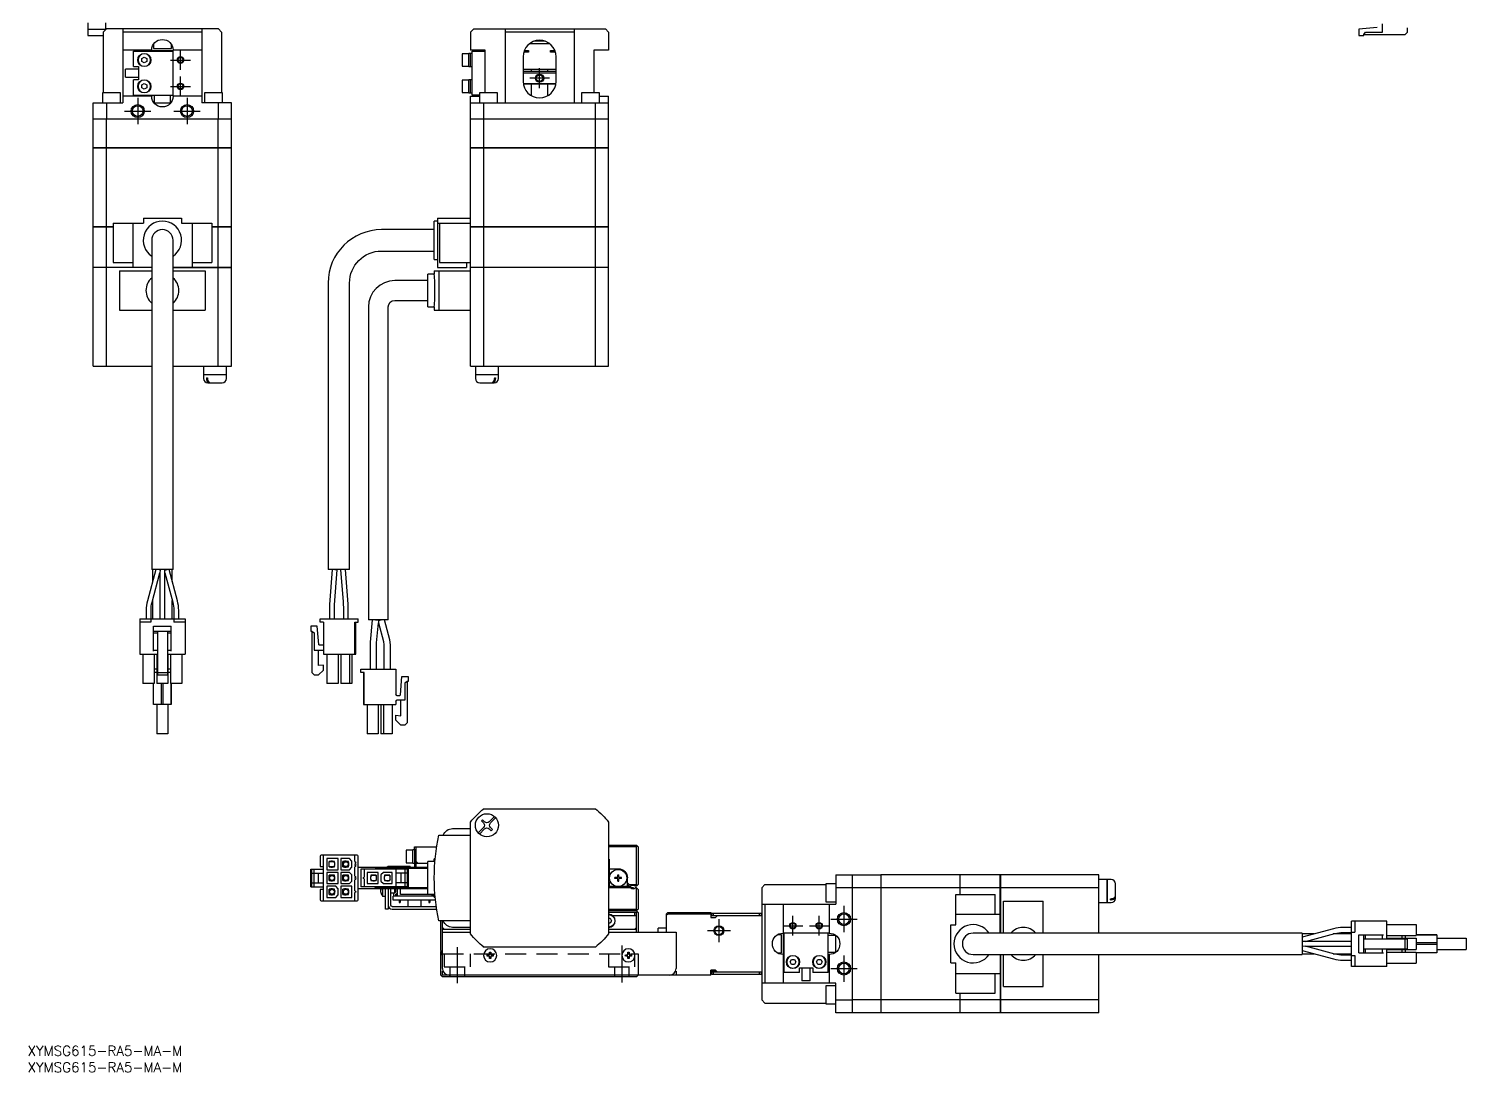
# Model space of a CAD drawing. Extents: x 0 to 930, y -8 to 492.
# Drawn here: x 0.4 to 437.2, y -8 to 308.9 of the extents above; entities that cross this region are included whole.
import ezdxf

# ---------------------------------------------------------------- set-up
doc = ezdxf.new("R2010")
doc.units = 0
doc.header["$LTSCALE"] = 0.5
doc.linetypes.add('CENTER', pattern=[50.8, 31.75, -6.35, 6.35, -6.35])
doc.linetypes.add('DASHED', pattern=[19.05, 12.7, -6.35])
for name, color, linetype in [('MSM_CENTER', 1, 'CENTER'), ('MSM_CONTINUOUS', 7, 'CONTINUOUS'), ('MSM_DASHED', 4, 'DASHED'), ('MSM_NARROW', 5, 'CONTINUOUS'), ('MSM_PART_NUMBER', 7, 'CONTINUOUS')]:
    doc.layers.add(name, color=color, linetype=linetype)
doc.styles.get("Standard").update_dxf_attribs({"font": 'txt.shx', "height": 1, "bigfont": 'bigfont.shx'})

msp = doc.modelspace()

# ---------------------------------------------------------------- linework, layer by layer
at = {"layer": 'MSM_CENTER'}
for p, q in [((46.5, 296.41), (46.5, 302.41)), ((43.5, 299.41), (49.5, 299.41)), ((46.5, 288.41), (46.5, 294.41)), ((158.61, 293.91), (152.61, 293.91)), ((155.61, 290.91), (155.61, 296.91)), ((43.5, 291.41), (49.5, 291.41)), ((33.5, 287.91), (33.5, 279.91)), ((48.5, 287.91), (48.5, 279.91)), ((29.5, 283.91), (37.5, 283.91)), ((44.5, 283.91), (52.5, 283.91)), ((232.61, 33.5), (232.61, 39.5)), ((240.61, 33.5), (240.61, 39.5)), ((248.11, 42.5), (248.11, 34.5)), ((206.61, 35), (213.61, 35)), ((210.11, 38.5), (210.11, 31.5)), ((229.61, 36.5), (235.61, 36.5)), ((237.61, 36.5), (243.61, 36.5)), ((244.11, 38.5), (252.11, 38.5)), ((130.61, 30), (130.61, 19)), ((180.61, 30.5), (180.61, 19.3)), ((248.11, 27.5), (248.11, 19.5)), ((244.11, 23.5), (252.11, 23.5))]:
    msp.add_line(p, q, dxfattribs=at)
at = {"layer": 'MSM_CONTINUOUS'}
for p, q in [((18.3, 310.71), (18.3, 306.91)), ((23.7, 310.71), (23.7, 308.61)), ((411.81, 307.91), (411.81, 310.41)), ((18.3, 308.82), (23.7, 308.82)), ((18.3, 306.91), (23, 306.91)), ((24, 308.91), (23, 307.91)), ((23, 307.91), (23, 289.41)), ((58, 308.91), (24, 308.91)), ((29, 308.91), (29, 286.41)), ((53, 307.91), (29, 307.91)), ((53, 308.91), (53, 286.41)), ((59, 307.91), (58, 308.91)), ((59, 307.91), (59, 289.41)), ((135.61, 308.91), (134.61, 307.91)), ((134.61, 307.91), (134.61, 302.41)), ((135.61, 308.91), (175.61, 308.91)), ((145.11, 308.91), (145.11, 286.41)), ((166.11, 307.91), (145.11, 307.91)), ((166.11, 308.91), (166.11, 286.41)), ((176.61, 307.91), (175.61, 308.91)), ((176.61, 307.91), (176.61, 302.41)), ((410.13, 309.31), (404.56, 308.82)), ((404.56, 308.82), (404.56, 306.91)), ((404.56, 306.91), (406.06, 306.91)), ((406.06, 307.21), (406.56, 307.91)), ((406.06, 306.91), (406.06, 307.21)), ((406.06, 307.21), (418.66, 307.21)), ((406.56, 307.91), (411.81, 307.91)), ((418.66, 307.21), (419.36, 307.91)), ((419.36, 307.91), (419.36, 309.21)), ((37.75, 302.41), (29, 302.41)), ((32.25, 302.11), (44.25, 302.11)), ((32.25, 297.41), (32.25, 302.11)), ((37.75, 302.41), (37.75, 302.11)), ((37.75, 302.31), (44.25, 302.31)), ((38.25, 304.14), (38.25, 302.91)), ((38.25, 302.91), (43.75, 302.91)), ((43.75, 302.91), (43.75, 304.14)), ((53, 302.41), (44.25, 302.41)), ((44.25, 288.41), (44.25, 302.41)), ((139.11, 302.41), (134.61, 302.41)), ((135.11, 302.11), (139.11, 302.11)), ((135.11, 288.71), (135.11, 302.11)), ((139.11, 289.41), (139.11, 302.41)), ((152.28, 301.81), (150.81, 301.81)), ((150.99, 302.31), (152.28, 302.31)), ((152.26, 302.31), (152.26, 301.81)), ((152.28, 302.31), (152.28, 301.81)), ((158.74, 304.31), (152.48, 304.31)), ((157.32, 305.11), (153.91, 305.11)), ((154.36, 305.25), (154.36, 305.11)), ((156.86, 305.11), (156.86, 305.25)), ((158.94, 302.31), (160.24, 302.31)), ((158.94, 301.81), (158.94, 302.31)), ((160.41, 301.81), (158.94, 301.81)), ((158.96, 301.81), (158.96, 302.31)), ((172.11, 302.41), (172.11, 289.41)), ((176.61, 302.41), (172.11, 302.41)), ((32.25, 297.41), (33.75, 297.41)), ((33.75, 297.41), (33.75, 293.41)), ((34.75, 299.84), (35.5, 300.27)), ((34.75, 298.97), (34.75, 299.84)), ((35.5, 298.54), (34.75, 298.97)), ((35.5, 300.27), (36.25, 299.84)), ((36.25, 298.97), (35.5, 298.54)), ((36.25, 299.84), (36.25, 298.97)), ((132.11, 301.31), (132.11, 297.51)), ((134.11, 301.31), (132.11, 301.31)), ((132.11, 297.51), (134.11, 297.51)), ((134.11, 297.41), (134.11, 301.41)), ((135.11, 301.41), (134.11, 301.41)), ((134.11, 297.41), (135.11, 297.41)), ((134.61, 297.41), (134.61, 301.41)), ((150.61, 300.41), (150.61, 292.91)), ((160.61, 292.91), (160.61, 300.41)), ((29.75, 294.16), (29.75, 296.66)), ((33.75, 296.66), (29.75, 296.66)), ((29.75, 294.16), (33.75, 294.16)), ((32.25, 288.71), (32.25, 293.41)), ((33.75, 293.41), (32.25, 293.41)), ((132.11, 293.31), (132.11, 289.51)), ((134.11, 293.31), (132.11, 293.31)), ((134.11, 289.41), (134.11, 293.41)), ((135.11, 293.41), (134.11, 293.41)), ((134.61, 289.41), (134.61, 293.41)), ((150.61, 296.61), (160.61, 296.61)), ((160.61, 295.91), (150.61, 295.91)), ((160.61, 295.41), (150.61, 295.41)), ((153.11, 296.61), (153.11, 295.91)), ((158.11, 295.91), (158.11, 296.61)), ((28.25, 289.41), (22.75, 289.41)), ((22.75, 289.41), (22.75, 286.41)), ((28.25, 286.41), (28.25, 289.41)), ((37.75, 288.41), (29, 288.41)), ((32.25, 288.71), (44.25, 288.71)), ((34.75, 291.84), (35.5, 292.27)), ((34.75, 290.97), (34.75, 291.84)), ((35.5, 290.54), (34.75, 290.97)), ((35.5, 292.27), (36.25, 291.84)), ((36.25, 290.97), (35.5, 290.54)), ((36.25, 291.84), (36.25, 290.97)), ((37.75, 288.71), (37.75, 288.41)), ((38.5, 288.71), (38.5, 286.41)), ((43.5, 286.41), (43.5, 288.71)), ((53, 288.41), (44.25, 288.41)), ((46.8, 292.11), (46.15, 292.11)), ((46.8, 292.11), (46.82, 292.12)), ((59.25, 289.41), (53.75, 289.41)), ((53.75, 289.41), (53.75, 286.41)), ((59.25, 286.41), (59.25, 289.41)), ((132.11, 289.51), (134.11, 289.51)), ((134.11, 289.41), (135.11, 289.41)), ((134.61, 272.71), (134.61, 288.41)), ((134.61, 288.41), (137.36, 288.41)), ((137.36, 288.71), (135.11, 288.71)), ((142.86, 289.41), (137.36, 289.41)), ((137.36, 289.41), (137.36, 286.41)), ((142.86, 286.41), (142.86, 289.41)), ((150.65, 292.31), (160.58, 292.31)), ((160.55, 292.11), (150.68, 292.11)), ((153.11, 292.11), (153.11, 288.58)), ((158.11, 288.58), (158.11, 292.11)), ((173.86, 289.41), (168.36, 289.41)), ((168.36, 289.41), (168.36, 286.41)), ((173.86, 286.41), (173.86, 289.41)), ((173.86, 288.41), (176.61, 288.41)), ((176.61, 272.71), (176.61, 288.41)), ((20, 272.71), (20, 286.41)), ((20, 286.41), (29, 286.41)), ((24, 286.41), (24, 281.41)), ((38.44, 286.41), (43.56, 286.41)), ((62, 286.41), (53, 286.41)), ((58, 281.41), (58, 286.41)), ((62, 272.71), (62, 286.41)), ((134.61, 286.41), (176.61, 286.41)), ((138.61, 286.41), (138.61, 281.41)), ((172.61, 281.41), (172.61, 286.41)), ((62, 281.41), (20, 281.41)), ((24.03, 272.71), (24.03, 281.41)), ((57.97, 272.71), (57.97, 281.41)), ((176.61, 281.41), (134.61, 281.41)), ((138.64, 272.71), (138.64, 281.41)), ((172.58, 272.71), (172.58, 281.41)), ((62, 272.71), (20, 272.71)), ((20, 248.71), (20, 272.66)), ((62, 272.66), (20, 272.66)), ((20.05, 272.66), (20.05, 272.71)), ((24.03, 248.71), (24.03, 272.66)), ((24.29, 272.66), (24.29, 272.71)), ((57.71, 272.66), (57.71, 272.71)), ((57.97, 248.71), (57.97, 272.66)), ((61.95, 272.66), (61.95, 272.71)), ((62, 248.71), (62, 272.66)), ((176.61, 272.71), (134.61, 272.71)), ((134.61, 236.41), (134.61, 272.66)), ((176.61, 272.66), (134.61, 272.66)), ((134.66, 272.66), (134.66, 272.71)), ((138.64, 248.71), (138.64, 272.66)), ((138.9, 272.66), (138.9, 272.71)), ((172.33, 272.66), (172.33, 272.71)), ((172.58, 248.71), (172.58, 272.66)), ((176.56, 272.66), (176.56, 272.71)), ((176.61, 248.71), (176.61, 272.66)), ((26, 249.91), (26, 237.91)), ((26, 249.91), (35.22, 249.91)), ((32, 249.91), (32, 236.41)), ((35.22, 251.41), (35.22, 249.91)), ((35.22, 251.41), (46.78, 251.41)), ((46.78, 251.41), (46.78, 249.91)), ((46.78, 249.91), (56, 249.91)), ((50, 249.91), (50, 236.41)), ((56, 249.91), (56, 237.91)), ((123.61, 238.84), (123.61, 250.48)), ((124.61, 250.48), (123.61, 250.48)), ((124.61, 251.41), (124.61, 236.41)), ((124.61, 251.41), (134.61, 251.41)), ((124.61, 249.91), (134.61, 249.91)), ((125.21, 249.91), (125.21, 237.91)), ((26, 248.71), (20, 248.71)), ((20, 236.41), (20, 248.66)), ((26, 248.66), (20, 248.66)), ((20.05, 248.66), (20.05, 248.71)), ((24.03, 236.41), (24.03, 248.66)), ((24.29, 248.66), (24.29, 248.71)), ((37.75, 244.66), (37.75, 144.66)), ((44.25, 144.66), (44.25, 244.66)), ((62, 248.71), (56, 248.71)), ((62, 248.66), (56, 248.66)), ((57.71, 248.66), (57.71, 248.71)), ((57.97, 236.41), (57.97, 248.66)), ((61.95, 248.66), (61.95, 248.71)), ((62, 236.41), (62, 248.66)), ((123.61, 247.91), (107.61, 247.91)), ((176.61, 248.71), (134.61, 248.71)), ((176.61, 248.66), (134.61, 248.66)), ((134.66, 248.66), (134.66, 248.71)), ((138.64, 236.41), (138.64, 248.66)), ((138.9, 248.66), (138.9, 248.71)), ((172.33, 248.66), (172.33, 248.71)), ((172.58, 236.41), (172.58, 248.66)), ((176.56, 248.66), (176.56, 248.71)), ((176.61, 236.41), (176.61, 248.66)), ((107.61, 241.41), (123.61, 241.41)), ((37.75, 236.41), (20, 236.41)), ((20, 206.41), (20, 236.36)), ((37.75, 236.36), (20, 236.36)), ((20.05, 236.36), (20.05, 236.41)), ((24.03, 206.41), (24.03, 236.36)), ((24.29, 236.36), (24.29, 236.41)), ((26, 237.91), (32, 237.91)), ((44.25, 236.41), (62, 236.41)), ((62, 236.36), (44.25, 236.36)), ((50, 237.91), (56, 237.91)), ((57.71, 236.36), (57.71, 236.41)), ((57.97, 206.41), (57.97, 236.36)), ((61.95, 236.36), (61.95, 236.41)), ((62, 206.41), (62, 236.36)), ((123.61, 238.84), (124.61, 238.84)), ((124.61, 236.41), (133.41, 236.41)), ((125.21, 237.91), (134.61, 237.91)), ((133.41, 237.91), (133.41, 236.41)), ((176.61, 236.41), (134.61, 236.41)), ((134.61, 206.41), (134.61, 236.36)), ((176.61, 236.36), (134.61, 236.36)), ((134.66, 236.36), (134.66, 236.41)), ((138.64, 206.41), (138.64, 236.36)), ((138.9, 236.36), (138.9, 236.41)), ((172.33, 236.36), (172.33, 236.41)), ((172.58, 206.41), (172.58, 236.36)), ((176.56, 236.36), (176.56, 236.41)), ((176.61, 206.41), (176.61, 236.36)), ((28, 235.41), (28, 223.41)), ((28, 235.41), (37.75, 235.41)), ((44.25, 235.41), (54, 235.41)), ((54, 235.41), (54, 223.41)), ((91.36, 231.66), (91.36, 144.66)), ((97.86, 144.66), (97.86, 231.66)), ((121.61, 232.41), (111.61, 232.41)), ((121.61, 224.41), (121.61, 234.41)), ((123.62, 234.41), (121.61, 234.41)), ((123.62, 235.41), (134.61, 235.41)), ((123.62, 235.41), (123.62, 234.41)), ((125.04, 235.41), (125.04, 223.41)), ((28, 223.41), (37.75, 223.41)), ((44.25, 223.41), (54, 223.41)), ((103.61, 224.41), (103.61, 129.41)), ((109.61, 129.41), (109.61, 224.41)), ((111.61, 226.41), (121.61, 226.41)), ((121.61, 224.41), (123.62, 224.41)), ((123.62, 224.41), (123.62, 223.41)), ((123.62, 223.41), (134.61, 223.41)), ((20, 206.41), (37.75, 206.41)), ((44.25, 206.41), (62, 206.41)), ((53.5, 206.41), (53.5, 203.91)), ((60.5, 203.91), (60.5, 206.41)), ((134.61, 206.41), (176.61, 206.41)), ((136.11, 206.41), (136.11, 203.91)), ((143.11, 203.91), (143.11, 206.41)), ((53.5, 203.91), (60.5, 203.91)), ((53.5, 203.86), (60.5, 203.86)), ((53.5, 203.86), (53.5, 202.71)), ((53.55, 203.91), (53.55, 203.86)), ((54.35, 202.91), (54.71, 202.91)), ((54.35, 202.91), (54.35, 202.71)), ((54.71, 202.91), (54.71, 202.71)), ((54.8, 201.41), (59.2, 201.41)), ((60.45, 203.86), (60.45, 203.91)), ((60.5, 202.71), (60.5, 203.86)), ((136.11, 203.91), (143.11, 203.91)), ((136.11, 203.86), (136.11, 202.71)), ((136.11, 203.86), (143.11, 203.86)), ((136.16, 203.91), (136.16, 203.86)), ((137.41, 201.41), (141.81, 201.41)), ((141.9, 202.91), (142.26, 202.91)), ((141.9, 202.91), (141.9, 202.71)), ((142.26, 202.91), (142.26, 202.71)), ((143.06, 203.86), (143.06, 203.91)), ((143.11, 202.71), (143.11, 203.86)), ((38.97, 144.66), (36.43, 135.17)), ((44.25, 144.66), (37.75, 144.66)), ((38, 144.66), (38, 141.03)), ((40.25, 144.66), (40.25, 144.56)), ((40.36, 144.52), (40.25, 143.63)), ((41.75, 129.66), (41.75, 144.66)), ((45.57, 135.17), (43.03, 144.66)), ((44, 141.03), (44, 144.66)), ((97.86, 144.66), (91.36, 144.66)), ((92.61, 144.66), (91.82, 134.09)), ((93.31, 133.97), (94.11, 144.6)), ((93.36, 144.66), (94.11, 144.6)), ((95.11, 144.6), (95.88, 134.92)), ((97.45, 134.11), (96.61, 144.66)), ((37.88, 134.78), (40.25, 143.62)), ((40.25, 143.63), (40.25, 129.66)), ((41.75, 143.62), (44.12, 134.78)), ((36.05, 132.29), (36.05, 129.66)), ((37.55, 129.66), (37.55, 132.29)), ((38, 135.23), (38, 129.66)), ((44, 129.66), (44, 135.23)), ((44.45, 132.28), (44.45, 129.66)), ((45.95, 129.66), (45.95, 132.28)), ((91.79, 133.28), (91.79, 129.66)), ((93.29, 129.66), (93.29, 133.28)), ((95.88, 134.92), (95.99, 132.28)), ((95.99, 132.28), (95.99, 129.66)), ((97.49, 129.66), (97.49, 133.26)), ((34.1, 129.66), (47.9, 129.66)), ((34.1, 129.66), (34.1, 118.96)), ((37.5, 128.66), (34.1, 128.66)), ((37.5, 129.66), (37.5, 128.66)), ((38.3, 127.46), (43.7, 127.46)), ((38.3, 119.91), (38.3, 127.46)), ((43.7, 119.91), (43.7, 127.46)), ((44.5, 129.66), (44.5, 128.66)), ((47.9, 128.66), (44.5, 128.66)), ((47.9, 129.66), (47.9, 118.96)), ((86.11, 127.46), (86.11, 125.96)), ((88.03, 127.46), (86.11, 127.46)), ((88.51, 121.89), (88.03, 127.46)), ((88.91, 129.66), (100.51, 129.66)), ((88.91, 128.66), (88.91, 129.66)), ((89.91, 128.66), (88.91, 128.66)), ((89.91, 128.66), (89.91, 118.96)), ((99.51, 128.66), (100.51, 128.66)), ((99.51, 118.96), (99.51, 128.66)), ((99.76, 118.96), (99.76, 128.66)), ((100.51, 128.66), (100.51, 129.66)), ((109.61, 129.41), (103.61, 129.41)), ((104.76, 129.41), (104.1, 122.6)), ((105.76, 129.41), (106.76, 129.31)), ((106.09, 122.41), (106.68, 128.46)), ((106.62, 129.19), (107.46, 129.41)), ((106.62, 129.19), (106.68, 128.46)), ((106.68, 128.46), (108.16, 122.77)), ((106.75, 129.22), (106.76, 129.31)), ((110.09, 123.28), (108.5, 129.41)), ((38.3, 125.96), (43.7, 125.96)), ((38.3, 125.46), (39.5, 125.46)), ((39.5, 125.96), (39.5, 112.66)), ((42.5, 125.96), (42.5, 112.66)), ((42.5, 125.46), (43.7, 125.46)), ((86.11, 125.96), (86.41, 125.96)), ((86.41, 125.96), (87.11, 125.46)), ((86.41, 125.96), (86.41, 113.36)), ((87.11, 125.46), (87.11, 120.21)), ((104.1, 122.6), (104.09, 122.31)), ((106.09, 122.31), (106.09, 122.41)), ((108.16, 122.77), (108.29, 121.76)), ((110.29, 121.76), (110.09, 123.28)), ((34.1, 118.96), (39.5, 118.96)), ((35.1, 118.96), (35.1, 110.06)), ((38.3, 120.21), (39.5, 120.21)), ((38.5, 118.96), (38.5, 110.06)), ((39.3, 118.96), (39.3, 110.06)), ((42.5, 120.21), (43.7, 120.21)), ((42.5, 118.96), (47.9, 118.96)), ((42.7, 118.96), (42.7, 110.06)), ((43.5, 118.96), (43.5, 110.06)), ((46.9, 118.96), (46.9, 110.06)), ((87.11, 120.21), (89.61, 120.21)), ((88.41, 115.52), (88.41, 120.21)), ((89.61, 121.71), (88.71, 121.71)), ((89.91, 118.96), (99.76, 118.96)), ((91.01, 118.96), (91.01, 110.06)), ((94.41, 118.96), (94.41, 110.06)), ((95.21, 118.96), (95.21, 110.06)), ((97.86, 118.96), (97.86, 110.06)), ((98.61, 118.96), (98.61, 110.06)), ((104.09, 122.31), (104.09, 114.41)), ((106.09, 114.41), (106.09, 122.31)), ((108.29, 121.76), (108.29, 114.41)), ((110.29, 114.41), (110.29, 121.76)), ((39.3, 114.41), (38.5, 114.41)), ((43.5, 114.41), (42.7, 114.41)), ((89.91, 115.66), (88.41, 115.52)), ((88.41, 112.66), (89.91, 114.16)), ((89.91, 114.16), (89.91, 115.66)), ((101.31, 113.41), (101.31, 114.41)), ((101.31, 114.41), (111.91, 114.41)), ((111.91, 114.41), (111.91, 106.76)), ((111.91, 114.41), (111.91, 106.76)), ((38.5, 110.06), (35.1, 110.06)), ((38.3, 103.71), (38.3, 110.06)), ((39.3, 113.41), (38.5, 113.41)), ((42.7, 110.06), (39.3, 110.06)), ((39.5, 113.36), (42.5, 113.36)), ((39.5, 112.66), (42.5, 112.66)), ((40.75, 103.71), (40.75, 110.06)), ((41.25, 103.71), (41.25, 110.06)), ((43.5, 113.41), (42.7, 113.41)), ((46.9, 110.06), (43.5, 110.06)), ((43.7, 110.06), (43.7, 106.76)), ((43.7, 106.64), (43.7, 110.06)), ((43.7, 110.06), (43.7, 104.96)), ((43.7, 103.71), (43.7, 110.06)), ((86.41, 113.36), (87.11, 112.66)), ((87.11, 112.66), (88.41, 112.66)), ((94.41, 110.06), (91.01, 110.06)), ((98.61, 110.06), (95.21, 110.06)), ((102.31, 113.41), (101.31, 113.41)), ((102.06, 113.41), (102.06, 103.71)), ((102.31, 103.71), (102.31, 113.41)), ((113.31, 106.64), (113.8, 112.21)), ((113.8, 112.21), (115.71, 112.21)), ((115.41, 110.71), (114.71, 110.21)), ((115.41, 110.71), (114.71, 110.21)), ((114.71, 110.21), (114.71, 104.96)), ((114.71, 110.21), (114.71, 104.96)), ((115.71, 110.71), (115.41, 110.71)), ((115.41, 110.71), (115.41, 98.11)), ((115.41, 110.71), (115.41, 98.11)), ((115.71, 112.21), (115.71, 110.71)), ((115.71, 112.21), (115.71, 110.71)), ((43.7, 106.76), (43.7, 106.46)), ((43.7, 106.46), (43.7, 106.64)), ((43.7, 104.96), (43.7, 104.66)), ((111.91, 106.75), (111.91, 106.76)), ((112.21, 106.46), (113.11, 106.46)), ((114.71, 104.96), (112.21, 104.96)), ((113.41, 100.27), (113.41, 104.96)), ((43.7, 103.71), (38.3, 103.71)), ((39.3, 103.71), (39.3, 94.81)), ((42.7, 103.71), (42.7, 94.81)), ((42.7, 103.71), (42.7, 94.81)), ((42.7, 103.71), (42.7, 94.81)), ((43.7, 104.66), (43.7, 103.71)), ((102.06, 103.71), (111.91, 103.71)), ((103.21, 103.71), (103.21, 94.81)), ((106.61, 103.71), (106.61, 94.81)), ((106.61, 103.71), (106.61, 94.81)), ((107.41, 103.71), (107.41, 94.81)), ((108.16, 103.71), (108.16, 94.81)), ((110.81, 103.71), (110.81, 94.81)), ((110.81, 103.71), (110.81, 94.81)), ((111.91, 104.66), (111.91, 103.71)), ((111.91, 104.66), (111.91, 104.66)), ((111.91, 104.66), (111.91, 103.71)), ((111.91, 98.91), (111.91, 100.41)), ((111.91, 100.41), (113.41, 100.27)), ((111.91, 100.41), (113.41, 100.27)), ((113.41, 97.41), (111.91, 98.91)), ((114.71, 97.41), (113.41, 97.41)), ((115.41, 98.11), (114.71, 97.41)), ((115.41, 98.11), (114.71, 97.41)), ((42.7, 94.81), (39.3, 94.81)), ((106.61, 94.81), (103.21, 94.81)), ((110.81, 94.81), (107.41, 94.81)), ((138.61, 72), (138.48, 71.87)), ((138.64, 72), (172.58, 72)), ((172.74, 71.87), (172.61, 72)), ((129.19, 66), (134.61, 66)), ((134.74, 68.13), (134.61, 68)), ((134.61, 34.03), (134.61, 67.97)), ((136.97, 64.71), (138.55, 66.29)), ((138.9, 65.94), (137.32, 64.35)), ((137.95, 68.31), (138.3, 68.66)), ((138.55, 67.71), (137.95, 68.31)), ((138.3, 68.66), (138.9, 68.06)), ((140.32, 68.06), (141.9, 69.65)), ((140.92, 65.34), (140.32, 65.94)), ((142.26, 69.29), (140.67, 67.71)), ((140.67, 66.29), (141.27, 65.69)), ((141.27, 65.69), (140.92, 65.34)), ((176.61, 68), (176.48, 68.13)), ((176.61, 67.97), (176.61, 34.03)), ((125.04, 64), (134.61, 64)), ((88.91, 57.6), (88.91, 54.5)), ((100.21, 57.9), (89.21, 57.9)), ((89.91, 44.1), (89.91, 57.9)), ((91.01, 56.9), (91.01, 53.5)), ((94.41, 56.9), (91.01, 56.9)), ((94.41, 53.5), (94.41, 56.9)), ((95.21, 56.9), (95.21, 53.5)), ((97.86, 56.9), (95.21, 56.9)), ((98.61, 56.15), (97.86, 56.9)), ((99.51, 56), (99.51, 57.9)), ((100.51, 44.4), (100.51, 57.6)), ((115.11, 59.4), (115.11, 55.6)), ((117.11, 59.4), (115.11, 59.4)), ((117.11, 55.5), (117.11, 59.5)), ((118.11, 59.5), (117.11, 59.5)), ((117.61, 59.5), (117.61, 60.5)), ((117.61, 60.5), (124.37, 60.5)), ((117.61, 59.5), (117.61, 54.25)), ((118.11, 54.25), (118.11, 60.5)), ((123.61, 56), (123.61, 56.82)), ((123.9, 56.82), (123.61, 56.82)), ((176.61, 61), (185.11, 61)), ((185.11, 60.5), (176.61, 60.5)), ((185.11, 61), (185.61, 60.5)), ((185.11, 60.5), (185.36, 60.75)), ((185.11, 49), (185.11, 60.5)), ((185.61, 60.5), (185.61, 49)), ((86.11, 48.3), (86.11, 53.7)), ((86.11, 53.7), (89.91, 53.7)), ((86.41, 48.3), (86.41, 53.7)), ((86.41, 52.5), (89.91, 52.5)), ((87.11, 48.3), (87.11, 53.7)), ((88.41, 49.5), (88.41, 52.5)), ((88.91, 54.5), (89.91, 54.5)), ((91.01, 53.5), (94.41, 53.5)), ((91.01, 52.7), (91.01, 49.3)), ((94.41, 52.7), (91.01, 52.7)), ((92.16, 56), (91.66, 56)), ((91.66, 54.4), (91.66, 56)), ((93.04, 55.95), (91.66, 55.95)), ((91.66, 54.45), (93.04, 54.45)), ((91.66, 54.4), (92.16, 54.4)), ((92.66, 56.1), (92.16, 56.1)), ((92.16, 55.95), (92.16, 56.1)), ((92.16, 54.45), (92.16, 54.3)), ((92.16, 54.3), (92.66, 54.3)), ((92.66, 55.95), (92.66, 56.1)), ((93.31, 56), (92.66, 56)), ((92.66, 54.3), (92.66, 54.45)), ((92.66, 54.4), (93.31, 54.4)), ((93.41, 55.57), (93.04, 55.95)), ((93.04, 54.45), (93.41, 54.82)), ((93.31, 55.67), (93.31, 56)), ((93.31, 54.4), (93.31, 54.72)), ((93.41, 54.82), (93.41, 55.57)), ((94.41, 49.3), (94.41, 52.7)), ((95.21, 53.5), (97.86, 53.5)), ((95.21, 52.7), (95.21, 49.3)), ((97.86, 52.7), (95.21, 52.7)), ((96.36, 56), (95.86, 56)), ((95.86, 54.4), (95.86, 56)), ((97.24, 55.95), (95.86, 55.95)), ((96.02, 55.41), (95.86, 54.89)), ((95.86, 54.45), (97.24, 54.45)), ((95.86, 54.4), (96.36, 54.4)), ((96.86, 56.1), (96.36, 56.1)), ((96.36, 55.95), (96.36, 56.1)), ((96.36, 54.45), (96.36, 54.3)), ((96.36, 54.3), (96.86, 54.3)), ((96.86, 55.95), (96.86, 56.1)), ((97.51, 56), (96.86, 56)), ((96.86, 54.3), (96.86, 54.45)), ((96.86, 54.4), (97.51, 54.4)), ((97.51, 55.67), (97.24, 55.95)), ((97.24, 54.45), (97.51, 54.72)), ((97.32, 54.54), (97.46, 54.99)), ((97.51, 55.67), (97.51, 56)), ((97.61, 55.57), (97.51, 55.67)), ((97.51, 54.72), (97.61, 54.82)), ((97.51, 54.4), (97.51, 54.72)), ((97.61, 54.82), (97.61, 55.57)), ((97.86, 53.5), (98.61, 54.25)), ((98.61, 51.95), (97.86, 52.7)), ((98.61, 54.25), (98.61, 56.15)), ((99.51, 55.45), (99.51, 55.5)), ((99.51, 54.9), (99.51, 54.95)), ((99.51, 51.52), (99.51, 54.4)), ((100.51, 54.25), (121.61, 54.25)), ((101.31, 53.7), (101.31, 48.3)), ((115.71, 53.7), (101.31, 53.7)), ((102.31, 53.7), (102.31, 51.25)), ((103.21, 52.7), (103.21, 49.3)), ((106.61, 52.7), (103.21, 52.7)), ((106.61, 54), (121.61, 54)), ((106.61, 49.3), (106.61, 52.7)), ((108.16, 52.7), (107.41, 51.95)), ((110.81, 52.7), (108.16, 52.7)), ((116.31, 54.5), (110.01, 54.5)), ((110.81, 49.3), (110.81, 52.7)), ((111.91, 53.7), (111.91, 48.3)), ((115.41, 52.5), (111.91, 52.5)), ((113.41, 52.5), (113.41, 49.5)), ((114.71, 53.7), (114.71, 48.3)), ((115.11, 55.6), (117.11, 55.6)), ((115.41, 53.7), (115.41, 48.3)), ((115.71, 53.7), (115.71, 48.3)), ((116.31, 54.5), (116.31, 54.25)), ((117.11, 55.5), (121.61, 55.5)), ((118.61, 55.5), (118.11, 56)), ((121.61, 46), (121.61, 56)), ((123.83, 56), (121.61, 56)), ((176.61, 56.7), (176.81, 56.7)), ((176.81, 56.7), (176.81, 52.55)), ((176.81, 53.8), (179.51, 53.8)), ((176.81, 52.55), (177.11, 52.38)), ((86.11, 48.3), (89.91, 48.3)), ((86.41, 49.5), (89.91, 49.5)), ((91.01, 49.3), (94.41, 49.3)), ((91.01, 48.5), (91.01, 45.1)), ((93.66, 48.5), (91.01, 48.5)), ((92.16, 51.8), (91.66, 51.8)), ((91.66, 50.2), (91.66, 51.8)), ((93.04, 51.75), (91.66, 51.75)), ((91.66, 50.25), (93.04, 50.25)), ((91.66, 50.2), (92.16, 50.2)), ((92.66, 51.9), (92.16, 51.9)), ((92.16, 51.75), (92.16, 51.9)), ((92.16, 50.25), (92.16, 50.1)), ((92.16, 50.1), (92.66, 50.1)), ((92.66, 51.75), (92.66, 51.9)), ((93.31, 51.8), (92.66, 51.8)), ((92.66, 50.1), (92.66, 50.25)), ((92.66, 50.2), (93.31, 50.2)), ((93.31, 51.47), (93.04, 51.75)), ((93.04, 50.25), (93.41, 50.62)), ((93.31, 51.47), (93.31, 51.8)), ((93.41, 51.37), (93.31, 51.47)), ((93.31, 50.2), (93.31, 50.52)), ((93.41, 50.62), (93.41, 51.37)), ((94.41, 47.75), (93.66, 48.5)), ((95.21, 49.3), (97.86, 49.3)), ((95.21, 48.5), (95.21, 45.1)), ((98.61, 48.5), (95.21, 48.5)), ((96.36, 51.8), (95.86, 51.8)), ((95.86, 50.2), (95.86, 51.8)), ((97.24, 51.75), (95.86, 51.75)), ((95.86, 51.75), (95.94, 51.75)), ((95.86, 50.25), (97.24, 50.25)), ((95.86, 50.25), (95.94, 50.25)), ((95.86, 50.2), (96.36, 50.2)), ((96.86, 51.9), (96.36, 51.9)), ((96.36, 51.75), (96.36, 51.9)), ((96.36, 50.25), (96.36, 50.1)), ((96.36, 50.1), (96.86, 50.1)), ((96.86, 51.75), (96.86, 51.9)), ((97.51, 51.8), (96.86, 51.8)), ((96.86, 50.1), (96.86, 50.25)), ((96.86, 50.2), (97.51, 50.2)), ((97.51, 51.47), (97.24, 51.75)), ((97.24, 50.25), (97.61, 50.62)), ((97.51, 51.47), (97.51, 51.8)), ((97.61, 51.37), (97.51, 51.47)), ((97.51, 50.2), (97.51, 50.52)), ((97.61, 50.62), (97.61, 51.37)), ((97.86, 49.3), (98.61, 50.05)), ((98.61, 50.05), (98.61, 51.95)), ((98.61, 45.1), (98.61, 48.5)), ((99.51, 50.97), (99.51, 51.02)), ((99.51, 47.05), (99.51, 50.47)), ((115.71, 48.3), (101.31, 48.3)), ((102.31, 50.75), (102.31, 48.3)), ((103.21, 49.3), (106.61, 49.3)), ((104.59, 51.75), (104.21, 51.37)), ((104.21, 51.37), (104.21, 50.62)), ((104.21, 50.62), (104.59, 50.25)), ((104.96, 51.8), (104.31, 51.8)), ((104.31, 51.8), (104.31, 51.47)), ((104.31, 50.52), (104.31, 50.2)), ((104.31, 50.2), (104.96, 50.2)), ((105.96, 51.75), (104.59, 51.75)), ((104.59, 50.25), (105.96, 50.25)), ((105.46, 51.9), (104.96, 51.9)), ((104.96, 51.9), (104.96, 51.75)), ((104.96, 50.25), (104.96, 50.1)), ((104.96, 50.1), (105.46, 50.1)), ((105.46, 51.9), (105.46, 51.75)), ((105.96, 51.8), (105.46, 51.8)), ((105.46, 50.1), (105.46, 50.25)), ((105.46, 50.2), (105.96, 50.2)), ((105.96, 51.8), (105.96, 50.2)), ((107.41, 51.95), (107.41, 50.05)), ((107.41, 50.05), (108.16, 49.3)), ((108.16, 49.3), (110.81, 49.3)), ((108.79, 51.75), (108.41, 51.37)), ((108.41, 51.37), (108.41, 50.62)), ((108.41, 50.62), (108.79, 50.25)), ((109.16, 51.8), (108.51, 51.8)), ((108.51, 51.8), (108.51, 51.47)), ((108.51, 50.52), (108.51, 50.2)), ((108.51, 50.2), (109.16, 50.2)), ((110.16, 51.75), (108.79, 51.75)), ((108.79, 50.25), (110.16, 50.25)), ((109.66, 51.9), (109.16, 51.9)), ((109.16, 51.9), (109.16, 51.75)), ((109.16, 50.25), (109.16, 50.1)), ((109.16, 50.1), (109.66, 50.1)), ((109.66, 51.9), (109.66, 51.75)), ((110.16, 51.8), (109.66, 51.8)), ((109.66, 50.1), (109.66, 50.25)), ((109.66, 50.2), (110.16, 50.2)), ((110.16, 51.8), (110.16, 50.2)), ((115.41, 49.5), (111.91, 49.5)), ((177.11, 49.62), (176.81, 49.45)), ((176.81, 49.45), (176.81, 48.5)), ((176.81, 48.5), (178.8, 48.5)), ((178.51, 50.85), (178.51, 51.14)), ((179.31, 51.14), (178.51, 51.14)), ((179.31, 50.85), (178.51, 50.85)), ((179.04, 51.14), (179.04, 50.85)), ((179.37, 52), (179.66, 52)), ((179.37, 51.2), (179.37, 52)), ((179.66, 51.47), (179.37, 51.47)), ((179.37, 50), (179.37, 50.79)), ((179.66, 50.53), (179.37, 50.53)), ((179.37, 50), (179.66, 50)), ((179.66, 51.2), (179.66, 52)), ((179.66, 50), (179.66, 50.79)), ((180.51, 51.14), (179.72, 51.14)), ((180.51, 50.85), (179.72, 50.85)), ((179.98, 50.85), (179.98, 51.14)), ((180.23, 48.5), (183.35, 48.5)), ((180.51, 50.85), (180.51, 51.14)), ((182.31, 48.5), (182.31, 51)), ((182.81, 49), (182.31, 49.5)), ((182.31, 48.65), (182.81, 49)), ((182.81, 49), (185.11, 49)), ((185.11, 48.5), (184.67, 48.5)), ((185.36, 48.75), (185.11, 49)), ((185.61, 49), (185.11, 48.5)), ((224.11, 49), (223.11, 48)), ((224.11, 49), (242.61, 49)), ((242.61, 49.25), (242.61, 43.75)), ((245.61, 49.25), (242.61, 49.25)), ((245.61, 52), (245.61, 43)), ((245.61, 52), (259.31, 52)), ((250.61, 52), (250.61, 10)), ((259.31, 52), (259.31, 10)), ((259.36, 51.95), (259.31, 51.95)), ((283.31, 52), (259.36, 52)), ((259.36, 52), (259.36, 10)), ((283.31, 52), (283.31, 46)), ((283.36, 51.95), (283.31, 51.95)), ((295.61, 52), (283.36, 52)), ((283.36, 52), (283.36, 46)), ((295.61, 34.25), (295.61, 52)), ((295.66, 51.95), (295.61, 51.95)), ((325.61, 52), (295.66, 52)), ((295.66, 52), (295.66, 34.25)), ((325.61, 34.25), (325.61, 52)), ((328.11, 50.5), (325.61, 50.5)), ((328.11, 43.5), (328.11, 50.5)), ((328.16, 50.45), (328.11, 50.45)), ((328.16, 43.5), (328.16, 50.5)), ((329.31, 50.5), (328.16, 50.5)), ((330.61, 44.8), (330.61, 49.2)), ((89.91, 47.5), (88.91, 47.5)), ((88.91, 47.5), (88.91, 44.4)), ((89.21, 44.1), (100.21, 44.1)), ((91.01, 45.1), (93.66, 45.1)), ((92.16, 47.6), (91.66, 47.6)), ((91.66, 46), (91.66, 47.6)), ((93.04, 47.55), (91.66, 47.55)), ((91.66, 46.05), (93.04, 46.05)), ((91.66, 46), (92.16, 46)), ((91.81, 47), (91.97, 47.55)), ((92.66, 47.7), (92.16, 47.7)), ((92.16, 47.55), (92.16, 47.7)), ((92.16, 46.05), (92.16, 45.9)), ((92.16, 45.9), (92.66, 45.9)), ((92.66, 47.55), (92.66, 47.7)), ((93.31, 47.6), (92.66, 47.6)), ((92.66, 45.9), (92.66, 46.05)), ((92.66, 46), (93.31, 46)), ((93.41, 47.17), (93.04, 47.55)), ((93.04, 46.05), (93.41, 46.42)), ((93.41, 47.14), (93.26, 46.6)), ((93.31, 47.27), (93.31, 47.6)), ((93.31, 46), (93.31, 46.32)), ((93.41, 46.42), (93.41, 47.17)), ((93.66, 45.1), (94.41, 45.85)), ((94.41, 45.85), (94.41, 47.75)), ((95.21, 45.1), (98.61, 45.1)), ((96.36, 47.6), (95.86, 47.6)), ((95.86, 46), (95.86, 47.6)), ((97.24, 47.55), (95.86, 47.55)), ((96.02, 46.59), (95.86, 47.11)), ((95.86, 46.05), (97.24, 46.05)), ((95.86, 46), (96.36, 46)), ((96.86, 47.7), (96.36, 47.7)), ((96.36, 47.55), (96.36, 47.7)), ((96.36, 46.05), (96.36, 45.9)), ((96.36, 45.9), (96.86, 45.9)), ((96.86, 47.55), (96.86, 47.7)), ((97.51, 47.6), (96.86, 47.6)), ((96.86, 45.9), (96.86, 46.05)), ((96.86, 46), (97.51, 46)), ((97.51, 47.27), (97.24, 47.55)), ((97.24, 46.05), (97.51, 46.32)), ((97.32, 47.46), (97.46, 47.01)), ((97.51, 47.27), (97.51, 47.6)), ((97.61, 47.17), (97.51, 47.27)), ((97.51, 46.32), (97.61, 46.42)), ((97.51, 46), (97.51, 46.32)), ((97.61, 46.42), (97.61, 47.17)), ((99.51, 44.1), (99.51, 46.55)), ((121.61, 47.75), (100.51, 47.75)), ((121.61, 48), (106.61, 48)), ((107.22, 47.7), (107.36, 47.7)), ((107.36, 47.3), (107.22, 47.3)), ((107.36, 47.7), (107.36, 47.3)), ((107.36, 46.57), (107.36, 46.55)), ((107.91, 47.75), (107.91, 45.5)), ((107.91, 45.5), (108.81, 45.5)), ((108.81, 41.5), (108.81, 47.75)), ((109.61, 47.75), (109.61, 41.5)), ((110.41, 42.7), (110.41, 47.75)), ((110.41, 46.5), (111.61, 46.5)), ((111.11, 44.3), (111.11, 45.5)), ((123.61, 45.5), (111.11, 45.5)), ((123.99, 44.3), (111.11, 44.3)), ((111.36, 45.5), (111.36, 46.5)), ((111.61, 46.5), (111.61, 47.75)), ((111.61, 46.5), (111.81, 46.7)), ((111.81, 47.75), (111.81, 46.7)), ((111.91, 46.05), (112.13, 46.05)), ((111.91, 45.5), (111.91, 46.05)), ((112.13, 45.5), (112.13, 46.3)), ((112.13, 46.3), (112.36, 46.3)), ((112.36, 47.75), (112.36, 45.5)), ((112.86, 47.65), (112.86, 47.75)), ((113.36, 47.65), (112.86, 47.65)), ((112.99, 44.3), (112.99, 43.5)), ((113.24, 44.3), (113.24, 43.5)), ((113.36, 46), (113.36, 47.65)), ((123.83, 46), (113.36, 46)), ((115.61, 44.3), (115.61, 42.3)), ((119.61, 42.3), (119.61, 44.3)), ((121.99, 44.3), (121.99, 43.5)), ((122.24, 44.3), (122.24, 43.5)), ((122.86, 46), (122.86, 45.5)), ((123.32, 45.5), (123.32, 46)), ((123.61, 45.18), (123.61, 46)), ((123.61, 45.18), (123.9, 45.18)), ((184.11, 48), (176.61, 48)), ((184.11, 47.76), (184.11, 48)), ((185.11, 48), (184.67, 48)), ((185.11, 41.5), (185.11, 48)), ((185.11, 48), (185.61, 47.5)), ((185.61, 47.5), (185.61, 41.5)), ((223.11, 48), (223.11, 14)), ((242.61, 43.75), (245.61, 43.75)), ((250.61, 48), (245.61, 48)), ((259.31, 47.97), (250.61, 47.97)), ((259.36, 47.71), (259.31, 47.71)), ((283.31, 47.97), (259.36, 47.97)), ((282.11, 36.78), (282.11, 46)), ((282.11, 46), (294.11, 46)), ((283.36, 47.71), (283.31, 47.71)), ((295.61, 47.97), (283.36, 47.97)), ((294.11, 40), (294.11, 46)), ((295.66, 47.71), (295.61, 47.71)), ((325.61, 47.97), (295.66, 47.97)), ((296.61, 34.25), (296.61, 44)), ((296.61, 44), (308.61, 44)), ((308.61, 34.25), (308.61, 44)), ((329.11, 44.71), (329.31, 44.71)), ((329.11, 44.35), (329.11, 44.71)), ((329.11, 44.35), (329.31, 44.35)), ((109.61, 41.5), (108.81, 41.5)), ((110.81, 42.3), (124.25, 42.3)), ((110.81, 41.5), (124.37, 41.5)), ((112.99, 43.5), (113.24, 43.5)), ((121.99, 43.5), (122.24, 43.5)), ((176.61, 41.5), (185.11, 41.5)), ((185.11, 41), (176.61, 41)), ((185.11, 40.5), (176.61, 40.5)), ((185.11, 39.5), (177.93, 39.5)), ((184.61, 39.5), (184.61, 40.5)), ((185.36, 41.25), (185.11, 41.5)), ((185.61, 41.5), (185.11, 41)), ((185.61, 40.5), (185.11, 41)), ((185.11, 40.5), (185.36, 40.75)), ((185.11, 34.5), (185.11, 40.5)), ((185.61, 40.5), (185.61, 34.5)), ((194.11, 40), (194.61, 40.5)), ((194.11, 40), (194.11, 34.5)), ((194.72, 40), (194.11, 39.69)), ((194.61, 40.5), (207.61, 40.5)), ((195.22, 40.5), (194.72, 40)), ((207.61, 40), (194.72, 40)), ((207.61, 40.5), (207.61, 39)), ((207.91, 39.5), (207.91, 40.3)), ((207.91, 40.3), (222.91, 40.3)), ((223.11, 39.5), (207.91, 39.5)), ((208.41, 40.3), (208.41, 39.5)), ((209.61, 39.5), (209.11, 39)), ((222.41, 39.5), (222.41, 40.3)), ((222.91, 40.3), (222.91, 39.5)), ((223.11, 43), (245.61, 43)), ((224.11, 43), (224.11, 19)), ((229.61, 43), (229.61, 34.25)), ((243.61, 43), (243.61, 34.25)), ((282.11, 40), (295.61, 40)), ((325.61, 43.5), (328.11, 43.5)), ((328.11, 43.55), (328.16, 43.55)), ((328.16, 43.5), (329.31, 43.5)), ((134.61, 38), (125.04, 38)), ((125.61, 29), (125.61, 38)), ((126.11, 23.5), (126.11, 38)), ((126.61, 35.5), (126.11, 36)), ((126.11, 35.5), (134.61, 35.5)), ((134.61, 36), (129.19, 36)), ((176.61, 38.75), (177.04, 38.75)), ((177.04, 37.25), (176.61, 37.25)), ((176.61, 35.5), (185.11, 35.5)), ((177.04, 38.75), (177.48, 38)), ((177.48, 38), (177.04, 37.25)), ((185.11, 36), (184.61, 35.5)), ((191.61, 34.5), (191.61, 35.75)), ((194.11, 35.75), (191.61, 35.75)), ((207.61, 39), (209.11, 39)), ((239.91, 36.8), (239.9, 36.82)), ((239.91, 36.8), (239.91, 36.15)), ((280.61, 36.78), (282.11, 36.78)), ((280.61, 25.22), (280.61, 36.78)), ((396.85, 35.57), (387.36, 33.03)), ((402.36, 35.95), (399.73, 35.95)), ((402.36, 24.1), (402.36, 37.9)), ((413.06, 37.9), (402.36, 37.9)), ((403.36, 37.9), (403.36, 34.5)), ((413.06, 32.5), (413.06, 37.9)), ((413.06, 36.9), (421.96, 36.9)), ((421.96, 36.9), (421.96, 33.5)), ((126.11, 34.5), (134.61, 34.5)), ((134.61, 34), (134.74, 33.87)), ((176.48, 33.87), (176.61, 34)), ((176.61, 34.5), (197.11, 34.5)), ((197.11, 34.5), (197.11, 23.5)), ((229.11, 33.75), (227.88, 33.75)), ((229.11, 28.25), (229.11, 33.75)), ((243.61, 34.25), (229.61, 34.25)), ((229.71, 27.75), (229.71, 34.25)), ((229.91, 22.25), (229.91, 34.25)), ((243.31, 22.25), (243.31, 34.25)), ((245.61, 33.5), (243.31, 33.5)), ((245.61, 28.44), (245.61, 33.56)), ((387.36, 34.25), (287.36, 34.25)), ((387.36, 34.25), (387.36, 27.75)), ((390.99, 34), (387.36, 34)), ((402.36, 31.75), (387.36, 31.75)), ((388.39, 31.75), (397.23, 34.12)), ((402.36, 34), (396.78, 34)), ((399.73, 34.45), (402.36, 34.45)), ((402.36, 34.5), (403.36, 34.5)), ((404.56, 28.3), (404.56, 33.7)), ((404.56, 33.7), (412.11, 33.7)), ((406.06, 28.3), (406.06, 33.7)), ((406.06, 32.5), (419.36, 32.5)), ((406.56, 32.5), (406.56, 33.7)), ((411.81, 32.5), (411.81, 33.7)), ((413.06, 33.5), (421.96, 33.5)), ((413.06, 32.7), (421.96, 32.7)), ((417.61, 33.5), (417.61, 32.7)), ((418.61, 33.5), (418.61, 32.7)), ((418.66, 29.5), (418.66, 32.5)), ((419.36, 29.5), (419.36, 32.5)), ((421.96, 33.7), (425.26, 33.7)), ((425.38, 33.7), (421.96, 33.7)), ((421.96, 33.7), (427.06, 33.7)), ((428.31, 33.7), (421.96, 33.7)), ((421.96, 32.7), (421.96, 29.3)), ((428.31, 31.25), (421.96, 31.25)), ((428.31, 30.75), (421.96, 30.75)), ((425.26, 33.7), (425.56, 33.7)), ((425.56, 33.7), (425.38, 33.7)), ((427.06, 33.7), (427.36, 33.7)), ((427.36, 33.7), (428.31, 33.7)), ((428.31, 33.7), (428.31, 28.3)), ((428.31, 32.7), (437.21, 32.7)), ((428.31, 32.7), (437.21, 32.7)), ((428.31, 32.7), (437.21, 32.7)), ((437.21, 32.7), (437.21, 29.3)), ((126.11, 28.5), (125.61, 29)), ((125.61, 28.7), (125.71, 28.8)), ((125.61, 21.5), (125.61, 28.7)), ((125.61, 28.22), (126.11, 28.22)), ((125.61, 28), (126.11, 27.5)), ((125.61, 28), (126.11, 28)), ((125.71, 28.7), (125.71, 28.9)), ((126.11, 29), (125.86, 28.75)), ((126.01, 28.4), (126.11, 28.4)), ((138.48, 30.13), (138.61, 30)), ((172.58, 30), (138.64, 30)), ((139.68, 27.7), (140.41, 27.7)), ((140.41, 27.3), (139.68, 27.3)), ((140.41, 27.7), (140.41, 28.43)), ((140.41, 26.57), (140.41, 27.3)), ((140.81, 28.43), (140.81, 27.7)), ((140.81, 27.7), (141.54, 27.7)), ((140.81, 27.3), (140.81, 26.57)), ((141.54, 27.3), (140.81, 27.3)), ((172.61, 30), (172.74, 30.13)), ((181.68, 27.7), (182.41, 27.7)), ((182.41, 27.3), (181.68, 27.3)), ((182.41, 27.7), (182.41, 28.43)), ((182.41, 26.57), (182.41, 27.3)), ((182.81, 28.43), (182.81, 27.7)), ((182.81, 27.7), (183.54, 27.7)), ((182.81, 27.3), (182.81, 26.57)), ((183.54, 27.3), (182.81, 27.3)), ((227.88, 28.25), (229.11, 28.25)), ((229.61, 27.75), (229.61, 19)), ((229.61, 27.75), (229.91, 27.75)), ((231.75, 25.5), (232.18, 26.25)), ((232.18, 26.25), (233.04, 26.25)), ((233.04, 26.25), (233.48, 25.5)), ((239.75, 25.5), (240.18, 26.25)), ((240.18, 26.25), (241.04, 26.25)), ((241.04, 26.25), (241.48, 25.5)), ((243.31, 28.5), (245.61, 28.5)), ((243.31, 27.75), (243.61, 27.75)), ((243.61, 27.75), (243.61, 19)), ((287.36, 27.75), (387.36, 27.75)), ((295.61, 27.75), (295.61, 10)), ((295.66, 27.75), (295.66, 10)), ((296.61, 18), (296.61, 27.75)), ((308.61, 18), (308.61, 27.75)), ((325.61, 10), (325.61, 27.75)), ((387.36, 30.25), (387.45, 30.25)), ((387.36, 28.97), (396.85, 26.43)), ((387.36, 28), (390.99, 28)), ((387.5, 30.36), (388.39, 30.25)), ((388.39, 30.25), (402.36, 30.25)), ((397.24, 27.88), (388.39, 30.25)), ((396.78, 28), (402.36, 28)), ((402.36, 27.55), (399.73, 27.55)), ((402.36, 27.5), (403.36, 27.5)), ((403.36, 27.5), (403.36, 24.1)), ((404.56, 28.3), (412.11, 28.3)), ((406.06, 29.5), (419.36, 29.5)), ((406.56, 28.3), (406.56, 29.5)), ((411.81, 28.3), (411.81, 29.5)), ((413.06, 24.1), (413.06, 29.5)), ((413.06, 29.3), (421.96, 29.3)), ((413.06, 28.5), (421.96, 28.5)), ((417.61, 29.3), (417.61, 28.5)), ((418.61, 29.3), (418.61, 28.5)), ((421.96, 28.5), (421.96, 25.1)), ((428.31, 28.3), (421.96, 28.3)), ((428.31, 29.3), (437.21, 29.3)), ((126.11, 21.5), (126.11, 22.7)), ((197.11, 22.7), (197.11, 21.5)), ((209.11, 23), (207.61, 23)), ((207.61, 21.5), (207.61, 23)), ((207.61, 22.75), (209.36, 22.75)), ((207.91, 21.7), (207.91, 22.5)), ((207.91, 22.5), (223.11, 22.5)), ((208.41, 22.5), (208.41, 21.7)), ((209.11, 23), (209.61, 22.5)), ((222.41, 21.7), (222.41, 22.5)), ((222.91, 22.5), (222.91, 21.7)), ((234.61, 22.25), (229.91, 22.25)), ((232.18, 24.75), (231.75, 25.5)), ((233.04, 24.75), (232.18, 24.75)), ((233.48, 25.5), (233.04, 24.75)), ((234.61, 23.75), (238.61, 23.75)), ((234.61, 22.25), (234.61, 23.75)), ((235.36, 23.75), (235.36, 19.75)), ((237.86, 19.75), (237.86, 23.75)), ((238.61, 23.75), (238.61, 22.25)), ((243.31, 22.25), (238.61, 22.25)), ((240.18, 24.75), (239.75, 25.5)), ((241.04, 24.75), (240.18, 24.75)), ((241.48, 25.5), (241.04, 24.75)), ((280.61, 25.22), (282.11, 25.22)), ((282.11, 16), (282.11, 25.22)), ((282.11, 22), (295.61, 22)), ((294.11, 16), (294.11, 22)), ((399.73, 26.05), (402.36, 26.05)), ((413.06, 24.1), (402.36, 24.1)), ((413.06, 25.1), (421.96, 25.1)), ((125.86, 21.25), (125.61, 21.5)), ((126.11, 21.5), (125.86, 21.25)), ((125.86, 21.25), (126.11, 21)), ((207.61, 21.5), (126.11, 21.5)), ((185.11, 21), (126.11, 21)), ((185.36, 21.25), (185.11, 21.5)), ((185.11, 21), (185.61, 21.5)), ((222.91, 21.7), (207.91, 21.7)), ((245.61, 19), (223.11, 19)), ((237.86, 19.75), (235.36, 19.75)), ((242.61, 18.25), (242.61, 12.75)), ((245.61, 18.25), (242.61, 18.25)), ((245.61, 10), (245.61, 19)), ((296.61, 18), (308.61, 18)), ((223.11, 14), (224.11, 13)), ((245.61, 14), (250.61, 14)), ((259.31, 14.03), (250.61, 14.03)), ((259.36, 14.29), (259.31, 14.29)), ((283.31, 14.03), (259.36, 14.03)), ((282.11, 16), (294.11, 16)), ((283.31, 16), (283.31, 10)), ((283.36, 14.29), (283.31, 14.29)), ((283.36, 16), (283.36, 10)), ((295.61, 14.03), (283.36, 14.03)), ((295.66, 14.29), (295.61, 14.29)), ((325.61, 14.03), (295.66, 14.03)), ((224.11, 13), (242.61, 13)), ((242.61, 12.75), (245.61, 12.75)), ((259.31, 10), (245.61, 10)), ((259.36, 10.05), (259.31, 10.05)), ((283.31, 10), (259.36, 10)), ((283.36, 10.05), (283.31, 10.05)), ((295.61, 10), (283.36, 10)), ((295.66, 10.05), (295.61, 10.05)), ((325.61, 10), (295.66, 10))]:
    msp.add_line(p, q, dxfattribs=at)
for centre, radius in [((35.5, 299.41), 2), ((46.5, 299.41), 0.783), ((35.5, 291.41), 2), ((155.61, 293.91), 1.01), ((46.5, 291.41), 0.783), ((33.5, 283.91), 1.62), ((48.5, 283.91), 1.62), ((139.61, 67), 3.5), ((96.74, 55.2), 0.75), ((179.51, 51), 2.6), ((92.54, 51), 0.75), ((96.74, 51), 0.75), ((92.54, 46.8), 0.75), ((96.74, 46.8), 0.75), ((248.11, 38.5), 1.62), ((210.11, 35), 1.23), ((232.61, 36.5), 0.783), ((240.61, 36.5), 0.783), ((232.61, 25.5), 2), ((240.61, 25.5), 2), ((248.11, 23.5), 1.62)]:
    msp.add_circle(centre, radius, dxfattribs=at)
at = {"layer": 'MSM_CONTINUOUS', "extrusion": (0, 0, -1)}
for centre, radius in [((-35.5, 299.41), 1.9), ((-35.5, 291.41), 1.9), ((-140.61, 27.5), 2), ((-182.61, 27.5), 2), ((-232.61, 25.5), 1.9), ((-240.61, 25.5), 1.9)]:
    msp.add_circle(centre, radius, dxfattribs=at)
for centre, radius, start, end in [((-41, 302.41), 3.25, 0, 180), ((-41, 288.41), 3.25, 180, 0), ((-107.61, 231.66), 9.75, 0, 90), ((-111.61, 224.41), 2, 0, 90), ((-47.16, 132.29), 9.61, 359.9909, 15.0002), ((-34.8, 132.28), 9.65, 165.0035, 180.008), ((-102.54, 133.28), 9.25, 0, 4.2892), ((-88.71, 121.91), 0.2, 270, 355), ((-89.61, 122.01), 0.3, 180, 270), ((-89.61, 119.91), 0.3, 90, 180), ((-112.21, 106.76), 0.3, 270, 0), ((-112.21, 106.76), 0.3, 270, 0), ((-112.21, 104.66), 0.3, 0, 90), ((-112.21, 104.66), 0.3, 0, 90), ((-155.61, 51), 27, 38.9424, 51.0576), ((-155.61, 51), 27, 128.9424, 141.0576), ((-129.19, 63), 3, 19.4712, 90), ((-137.84, 67), 1, 135, 225), ((-139.61, 68.77), 1, 225, 315), ((-139.61, 65.23), 1, 45, 135), ((-141.38, 67), 1, 315, 45), ((-183.62, 51), 60, 347.4867, 12.5133), ((-99.51, 55.75), 0.25, 90, 270), ((-99.51, 55.2), 0.25, 90, 270), ((-99.51, 54.65), 0.25, 90, 270), ((-179.51, 51), 2.8, 90, 180), ((-99.51, 51.27), 0.25, 90, 270), ((-99.51, 50.72), 0.25, 90, 270), ((-102.31, 51), 0.25, 269.9993, 89.9993), ((-105.09, 51), 1, 131.4089, 151.0443), ((-105.09, 51), 1, 208.9543, 228.5897), ((-109.29, 51), 1, 131.4089, 151.0443), ((-109.29, 51), 1, 208.9543, 228.5897), ((-176.2, 50.88), 1.75, 121.3783, 127.006), ((-176.2, 51.11), 1.75, 232.994, 238.6217), ((-179.31, 51.2), 0.06, 180, 270), ((-179.31, 50.79), 0.06, 90, 180), ((-179.72, 51.2), 0.06, 270, 0), ((-179.72, 50.79), 0.06, 0, 90), ((-99.51, 46.8), 0.25, 90, 270), ((-114.61, 47.9), 0.25, 216.8699, 323.1301), ((-116.11, 47.9), 0.25, 216.8699, 323.1301), ((-117.61, 47.9), 0.25, 216.8699, 323.1301), ((-119.11, 47.9), 0.25, 216.8699, 323.1301), ((-120.61, 47.9), 0.25, 216.8699, 323.1301), ((-110.81, 42.7), 0.4, 270, 0), ((-176.61, 38), 1.9, 90, 270), ((-129.19, 39), 3, 270, 340.5288), ((-155.61, 51), 27, 308.9424, 321.0576), ((-155.61, 51), 27, 218.9424, 231.0576), ((-229.61, 31), 3.25, 270, 90), ((-243.61, 31), 3.25, 90, 270), ((-399.73, 24.8), 9.65, 75.0035, 90.008), ((-140.61, 27.5), 0.95, 347.8468, 12.1532), ((-140.61, 27.5), 0.95, 77.8468, 102.1532), ((-140.61, 27.5), 0.95, 257.8468, 282.1532), ((-140.61, 27.5), 0.95, 167.8468, 192.1532), ((-182.61, 27.5), 0.95, 347.8468, 12.1532), ((-182.61, 27.5), 0.95, 77.8468, 102.1532), ((-182.61, 27.5), 0.95, 257.8468, 282.1532), ((-182.61, 27.5), 0.95, 167.8468, 192.1532), ((-399.73, 37.16), 9.61, 269.9909, 285.0002)]:
    msp.add_arc(centre, radius, start, end, dxfattribs=at)
at = {"layer": 'MSM_CONTINUOUS'}
for centre, radius, start, end in [((155.61, 300.41), 5, 0, 180), ((155.61, 292.91), 5, 180, 0), ((41, 244.66), 5.82, 303.9465, 236.0534), ((41, 244.66), 3.25, 0, 180), ((107.61, 231.66), 16.25, 90, 180), ((41, 229.41), 5, 130.5416, 229.4584), ((41, 229.41), 5, 310.5416, 49.4584), ((111.61, 224.41), 8, 90, 180), ((63.57, 229.39), 60.26, 0.0102, 4.77), ((63.6, 229.42), 60.23, 355.2289, 359.9909), ((54.8, 202.71), 1.3, 180, 270), ((55.76, 202.63), 1.41, 177.1822, 228.6257), ((56.09, 202.62), 1.39, 176.96, 227.1801), ((55.3, 202.16), 0.751, 231.1045, 268.2319), ((55.65, 202.16), 0.754, 228.1061, 264.1834), ((59.2, 202.71), 1.3, 270, 0), ((137.41, 202.71), 1.3, 180, 270), ((140.96, 202.16), 0.754, 275.8166, 311.8939), ((141.31, 202.16), 0.751, 271.7681, 308.8955), ((140.52, 202.62), 1.39, 312.8199, 3.04), ((140.85, 202.63), 1.41, 311.3743, 2.8178), ((141.81, 202.71), 1.3, 270, 0), ((38.27, 138.79), 6.1, 69.9186, 73.984), ((43.42, 139.79), 5.06, 105.8979, 109.2895), ((40.01, 153), 8.7, 281.51, 286.3439), ((94.03, 144.6), 0.0776, 0.7915, 47.885), ((95.19, 144.6), 0.0787, 129.7037, 179.274), ((47.16, 132.29), 11.11, 165, 180.006), ((34.8, 132.28), 11.15, 359.9911, 15.0006), ((102.54, 133.28), 10.75, 175.7108, 180), ((86.74, 133.26), 10.75, 0, 4.548), ((112.21, 106.76), 0.3, 180, 270), ((112.21, 104.66), 0.3, 90, 180), ((112.21, 104.66), 0.3, 90, 180), ((113.11, 106.66), 0.2, 270, 355), ((89.21, 57.6), 0.3, 90, 180), ((100.21, 57.6), 0.3, 0, 90), ((106.61, 51), 3, 64.1588, 115.8426), ((110.01, 53.3), 1.2, 90, 127.6585), ((176.31, 51), 1.59, 53.8027, 79.1069), ((106.61, 51), 3, 244.1588, 295.7217), ((176.31, 51), 1.59, 280.8931, 306.1973), ((184.01, 47.75), 1, 48.5904, 131.4096), ((329.31, 49.2), 1.3, 0, 90), ((89.21, 44.4), 0.3, 180, 270), ((100.21, 44.4), 0.3, 270, 0), ((110.41, 47.5), 3.19, 175.5104, 176.4096), ((110.41, 47.5), 3.19, 183.5904, 196.9053), ((110.41, 47.5), 3.2, 197.27, 218.6822), ((184.01, 48.75), 1, 228.5904, 311.4096), ((329.33, 46.32), 1.61, 269.2584, 304.7863), ((329.31, 44.8), 1.3, 270, 360), ((329.33, 46.02), 1.66, 269.4455, 299.7231), ((329.72, 45.35), 0.891, 298.7486, 355.0367), ((329.8, 45.67), 0.809, 303.6126, 357.2927), ((110.81, 42.7), 1.2, 180, 270), ((176.61, 38), 2, 270, 90), ((287.36, 31), 5.82, 33.9465, 326.0534), ((302.61, 31), 5, 40.5416, 139.4584), ((399.73, 24.8), 11.15, 89.9911, 105.0006), ((287.36, 31), 3.25, 90, 270), ((126.01, 28.7), 0.3, 180, 270), ((140.61, 27.5), 0.435, 152.6335, 207.3665), ((140.61, 27.5), 0.435, 62.6335, 117.3665), ((140.61, 27.5), 0.435, 242.6335, 297.3665), ((140.61, 27.5), 0.435, 332.6335, 27.3665), ((182.61, 27.5), 0.435, 152.6335, 207.3665), ((182.61, 27.5), 0.435, 62.6335, 117.3665), ((182.61, 27.5), 0.435, 242.6335, 297.3665), ((182.61, 27.5), 0.435, 332.6335, 27.3665), ((302.61, 31), 5, 220.5416, 319.4584), ((399.73, 37.16), 11.11, 255, 270.006), ((128.11, 23.5), 2, 180, 270), ((195.11, 23.5), 2, 270, 0)]:
    msp.add_arc(centre, radius, start, end, dxfattribs=at)
at = {"layer": 'MSM_DASHED'}
for p, q in [((126.11, 28), (185.61, 28)), ((126.61, 28), (126.61, 24)), ((134.61, 24), (134.61, 28)), ((176.61, 28), (176.61, 24)), ((184.61, 24), (184.61, 28)), ((185.61, 28), (185.61, 21.5)), ((126.61, 24), (134.61, 24)), ((128.36, 24), (128.36, 21)), ((132.86, 21), (132.86, 24)), ((176.61, 24), (184.61, 24)), ((178.36, 24), (178.36, 21)), ((182.86, 21), (182.86, 24))]:
    msp.add_line(p, q, dxfattribs=at)
at = {"layer": 'MSM_NARROW'}
for centre, radius in [((46.5, 299.41), 1), ((155.61, 293.91), 1.25), ((46.5, 291.41), 1), ((33.5, 283.91), 2), ((48.5, 283.91), 2), ((248.11, 38.5), 2), ((210.11, 35), 1.5), ((232.61, 36.5), 1), ((240.61, 36.5), 1), ((248.11, 23.5), 2)]:
    msp.add_circle(centre, radius, dxfattribs=at)

# ---------------------------------------------------------------- texts
at = {"layer": 'MSM_PART_NUMBER'}
for p in [(0, -3), (0, -8)]:
    msp.add_text('XYMSG615-RA5-MA-M', height=3, dxfattribs=at).set_placement(p)

doc.saveas('drawing.dxf')
